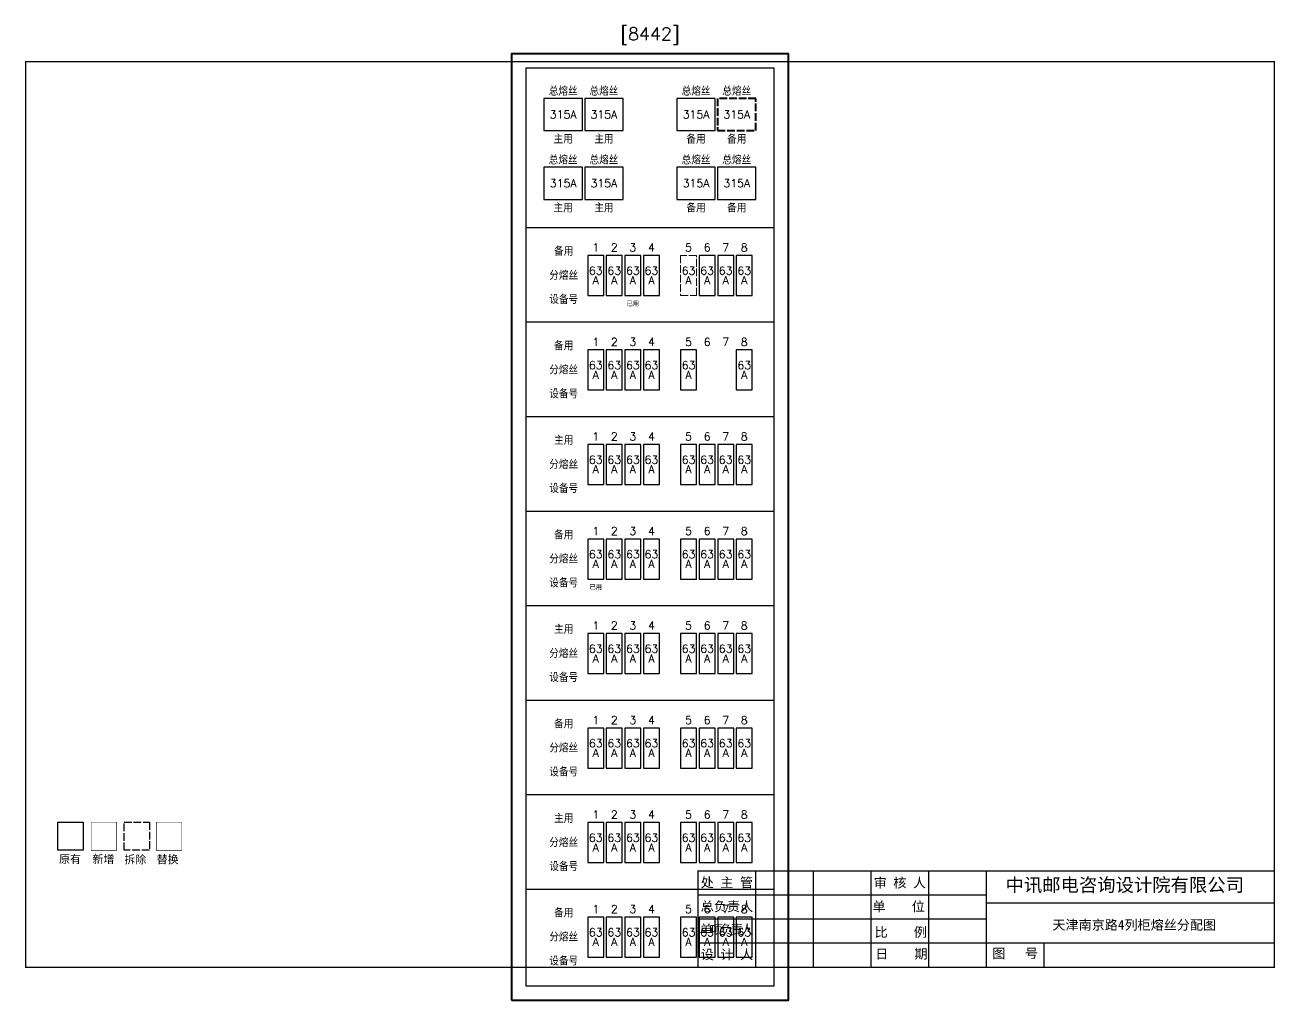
# Model space of a CAD drawing. Header units: millimetres. Extents: x -239 to 1556, y 138 to 1134.
# Drawn here: x 1165.1 to 1555.6, y 829.7 to 1134.1 of the extents above; entities that cross this region are included whole.
import ezdxf
from ezdxf.enums import TextEntityAlignment as Align

# ---------------------------------------------------------------- set-up
doc = ezdxf.new("R2010")
doc.units = ezdxf.units.MM
doc.linetypes.add('ACAD_ISO02W100', pattern=[15, 12, -3])
doc.styles.get("Standard").update_dxf_attribs({"font": 'txt', "bigfont": 'gbcbig.shx'})
doc.styles.add('ZZCS_STD', font='txt.SHX', dxfattribs={"height": 2.5, "bigfont": 'EJ.SHX'})
doc.styles.add('图名图号字体', font='', dxfattribs={"height": 3})
doc.styles.add('图框大字体', font='simhei.ttf', dxfattribs={"height": 3})
doc.styles.add('图框小字体', font='simhei.ttf', dxfattribs={"height": 2.5})
doc.styles.add('平面图字体', font='', dxfattribs={"height": 2.5})
doc.styles.get('图名图号字体').set_extended_font_data('SimSun')
doc.styles.get('平面图字体').set_extended_font_data('SimSun')

# ---------------------------------------------------------------- blocks, each defined once
blk = doc.blocks.new('*U20', base_point=(-26.27, -295.31))
for p, q in [((-21.82, -54.06), (55.72, -54.06)), ((-21.82, -83.57), (55.72, -83.57)), ((-21.82, -113.09), (55.72, -113.09)), ((-21.82, -142.61), (55.72, -142.61)), ((-21.82, -172.12), (55.72, -172.12)), ((-21.82, -201.64), (55.72, -201.64)), ((-21.82, -231.16), (55.72, -231.16)), ((-21.82, -260.68), (55.72, -260.68))]:
    blk.add_line(p, q)
at = {"linetype": 'Continuous', "lineweight": 40}
blk.add_lwpolyline([(-26.27, -295.31), (60.17, -295.31), (60.17, 0.11), (-26.27, 0.11)], close=True, dxfattribs=at)
for points in [[(-21.82, -290.85), (55.72, -290.85), (55.72, -4.34), (-21.82, -4.34)], [(-16.16, -23.78), (-4.16, -23.78), (-4.16, -13.78), (-16.16, -13.78)], [(-3.44, -23.78), (8.56, -23.78), (8.56, -13.78), (-3.44, -13.78)], [(25.34, -23.78), (37.34, -23.78), (37.34, -13.78), (25.34, -13.78)], [(-16.16, -45.28), (-4.16, -45.28), (-4.16, -35.28), (-16.16, -35.28)], [(-3.44, -45.28), (8.56, -45.28), (8.56, -35.28), (-3.44, -35.28)], [(25.34, -45.28), (37.34, -45.28), (37.34, -35.28), (25.34, -35.28)], [(38.06, -45.28), (50.06, -45.28), (50.06, -35.28), (38.06, -35.28)], [(-2.5, -75.31), (2.5, -75.31), (2.5, -62.81), (-2.5, -62.81)], [(-2.5, -75.31), (2.5, -75.31), (2.5, -62.81), (-2.5, -62.81)], [(3.3, -75.31), (8.3, -75.31), (8.3, -62.81), (3.3, -62.81)], [(3.3, -75.31), (8.3, -75.31), (8.3, -62.81), (3.3, -62.81)], [(9.1, -75.31), (14.1, -75.31), (14.1, -62.81), (9.1, -62.81)], [(9.1, -75.31), (14.1, -75.31), (14.1, -62.81), (9.1, -62.81)], [(14.9, -75.31), (19.9, -75.31), (19.9, -62.81), (14.9, -62.81)], [(14.9, -75.31), (19.9, -75.31), (19.9, -62.81), (14.9, -62.81)], [(32.3, -75.31), (37.3, -75.31), (37.3, -62.81), (32.3, -62.81)], [(32.3, -75.31), (37.3, -75.31), (37.3, -62.81), (32.3, -62.81)], [(38.1, -75.31), (43.1, -75.31), (43.1, -62.81), (38.1, -62.81)], [(38.1, -75.31), (43.1, -75.31), (43.1, -62.81), (38.1, -62.81)], [(43.9, -75.31), (48.9, -75.31), (48.9, -62.81), (43.9, -62.81)], [(43.9, -75.31), (48.9, -75.31), (48.9, -62.81), (43.9, -62.81)], [(-2.5, -104.82), (2.5, -104.82), (2.5, -92.32), (-2.5, -92.32)], [(-2.5, -104.82), (2.5, -104.82), (2.5, -92.32), (-2.5, -92.32)], [(3.3, -104.82), (8.3, -104.82), (8.3, -92.32), (3.3, -92.32)], [(3.3, -104.82), (8.3, -104.82), (8.3, -92.32), (3.3, -92.32)], [(9.1, -104.82), (14.1, -104.82), (14.1, -92.32), (9.1, -92.32)], [(9.1, -104.82), (14.1, -104.82), (14.1, -92.32), (9.1, -92.32)], [(14.9, -104.82), (19.9, -104.82), (19.9, -92.32), (14.9, -92.32)], [(14.9, -104.82), (19.9, -104.82), (19.9, -92.32), (14.9, -92.32)], [(26.5, -104.82), (31.5, -104.82), (31.5, -92.32), (26.5, -92.32)], [(26.5, -104.82), (31.5, -104.82), (31.5, -92.32), (26.5, -92.32)], [(43.9, -104.82), (48.9, -104.82), (48.9, -92.32), (43.9, -92.32)], [(43.9, -104.82), (48.9, -104.82), (48.9, -92.32), (43.9, -92.32)], [(-2.5, -134.34), (2.5, -134.34), (2.5, -121.84), (-2.5, -121.84)], [(-2.5, -134.34), (2.5, -134.34), (2.5, -121.84), (-2.5, -121.84)], [(3.3, -134.34), (8.3, -134.34), (8.3, -121.84), (3.3, -121.84)], [(3.3, -134.34), (8.3, -134.34), (8.3, -121.84), (3.3, -121.84)], [(9.1, -134.34), (14.1, -134.34), (14.1, -121.84), (9.1, -121.84)], [(9.1, -134.34), (14.1, -134.34), (14.1, -121.84), (9.1, -121.84)], [(14.9, -134.34), (19.9, -134.34), (19.9, -121.84), (14.9, -121.84)], [(14.9, -134.34), (19.9, -134.34), (19.9, -121.84), (14.9, -121.84)], [(26.5, -134.34), (31.5, -134.34), (31.5, -121.84), (26.5, -121.84)], [(26.5, -134.34), (31.5, -134.34), (31.5, -121.84), (26.5, -121.84)], [(32.3, -134.34), (37.3, -134.34), (37.3, -121.84), (32.3, -121.84)], [(32.3, -134.34), (37.3, -134.34), (37.3, -121.84), (32.3, -121.84)], [(38.1, -134.34), (43.1, -134.34), (43.1, -121.84), (38.1, -121.84)], [(38.1, -134.34), (43.1, -134.34), (43.1, -121.84), (38.1, -121.84)], [(43.9, -134.34), (48.9, -134.34), (48.9, -121.84), (43.9, -121.84)], [(43.9, -134.34), (48.9, -134.34), (48.9, -121.84), (43.9, -121.84)], [(-2.5, -163.86), (2.5, -163.86), (2.5, -151.36), (-2.5, -151.36)], [(-2.5, -163.86), (2.5, -163.86), (2.5, -151.36), (-2.5, -151.36)], [(3.3, -163.86), (8.3, -163.86), (8.3, -151.36), (3.3, -151.36)], [(3.3, -163.86), (8.3, -163.86), (8.3, -151.36), (3.3, -151.36)], [(9.1, -163.86), (14.1, -163.86), (14.1, -151.36), (9.1, -151.36)], [(9.1, -163.86), (14.1, -163.86), (14.1, -151.36), (9.1, -151.36)], [(14.9, -163.86), (19.9, -163.86), (19.9, -151.36), (14.9, -151.36)], [(14.9, -163.86), (19.9, -163.86), (19.9, -151.36), (14.9, -151.36)], [(26.5, -163.86), (31.5, -163.86), (31.5, -151.36), (26.5, -151.36)], [(26.5, -163.86), (31.5, -163.86), (31.5, -151.36), (26.5, -151.36)], [(32.3, -163.86), (37.3, -163.86), (37.3, -151.36), (32.3, -151.36)], [(32.3, -163.86), (37.3, -163.86), (37.3, -151.36), (32.3, -151.36)], [(38.1, -163.86), (43.1, -163.86), (43.1, -151.36), (38.1, -151.36)], [(38.1, -163.86), (43.1, -163.86), (43.1, -151.36), (38.1, -151.36)], [(43.9, -163.86), (48.9, -163.86), (48.9, -151.36), (43.9, -151.36)], [(43.9, -163.86), (48.9, -163.86), (48.9, -151.36), (43.9, -151.36)], [(-2.5, -193.38), (2.5, -193.38), (2.5, -180.88), (-2.5, -180.88)], [(-2.5, -193.38), (2.5, -193.38), (2.5, -180.88), (-2.5, -180.88)], [(3.3, -193.38), (8.3, -193.38), (8.3, -180.88), (3.3, -180.88)], [(3.3, -193.38), (8.3, -193.38), (8.3, -180.88), (3.3, -180.88)], [(9.1, -193.38), (14.1, -193.38), (14.1, -180.88), (9.1, -180.88)], [(9.1, -193.38), (14.1, -193.38), (14.1, -180.88), (9.1, -180.88)], [(14.9, -193.38), (19.9, -193.38), (19.9, -180.88), (14.9, -180.88)], [(14.9, -193.38), (19.9, -193.38), (19.9, -180.88), (14.9, -180.88)], [(26.5, -193.38), (31.5, -193.38), (31.5, -180.88), (26.5, -180.88)], [(26.5, -193.38), (31.5, -193.38), (31.5, -180.88), (26.5, -180.88)], [(32.3, -193.38), (37.3, -193.38), (37.3, -180.88), (32.3, -180.88)], [(32.3, -193.38), (37.3, -193.38), (37.3, -180.88), (32.3, -180.88)], [(38.1, -193.38), (43.1, -193.38), (43.1, -180.88), (38.1, -180.88)], [(38.1, -193.38), (43.1, -193.38), (43.1, -180.88), (38.1, -180.88)], [(43.9, -193.38), (48.9, -193.38), (48.9, -180.88), (43.9, -180.88)], [(43.9, -193.38), (48.9, -193.38), (48.9, -180.88), (43.9, -180.88)], [(-2.5, -222.89), (2.5, -222.89), (2.5, -210.39), (-2.5, -210.39)], [(-2.5, -222.89), (2.5, -222.89), (2.5, -210.39), (-2.5, -210.39)], [(3.3, -222.89), (8.3, -222.89), (8.3, -210.39), (3.3, -210.39)], [(3.3, -222.89), (8.3, -222.89), (8.3, -210.39), (3.3, -210.39)], [(9.1, -222.89), (14.1, -222.89), (14.1, -210.39), (9.1, -210.39)], [(9.1, -222.89), (14.1, -222.89), (14.1, -210.39), (9.1, -210.39)], [(14.9, -222.89), (19.9, -222.89), (19.9, -210.39), (14.9, -210.39)], [(14.9, -222.89), (19.9, -222.89), (19.9, -210.39), (14.9, -210.39)], [(26.5, -222.89), (31.5, -222.89), (31.5, -210.39), (26.5, -210.39)], [(26.5, -222.89), (31.5, -222.89), (31.5, -210.39), (26.5, -210.39)], [(32.3, -222.89), (37.3, -222.89), (37.3, -210.39), (32.3, -210.39)], [(32.3, -222.89), (37.3, -222.89), (37.3, -210.39), (32.3, -210.39)], [(38.1, -222.89), (43.1, -222.89), (43.1, -210.39), (38.1, -210.39)], [(38.1, -222.89), (43.1, -222.89), (43.1, -210.39), (38.1, -210.39)], [(43.9, -222.89), (48.9, -222.89), (48.9, -210.39), (43.9, -210.39)], [(43.9, -222.89), (48.9, -222.89), (48.9, -210.39), (43.9, -210.39)], [(-2.5, -252.41), (2.5, -252.41), (2.5, -239.91), (-2.5, -239.91)], [(-2.5, -252.41), (2.5, -252.41), (2.5, -239.91), (-2.5, -239.91)], [(3.3, -252.41), (8.3, -252.41), (8.3, -239.91), (3.3, -239.91)], [(3.3, -252.41), (8.3, -252.41), (8.3, -239.91), (3.3, -239.91)], [(9.1, -252.41), (14.1, -252.41), (14.1, -239.91), (9.1, -239.91)], [(9.1, -252.41), (14.1, -252.41), (14.1, -239.91), (9.1, -239.91)], [(14.9, -252.41), (19.9, -252.41), (19.9, -239.91), (14.9, -239.91)], [(14.9, -252.41), (19.9, -252.41), (19.9, -239.91), (14.9, -239.91)], [(26.5, -252.41), (31.5, -252.41), (31.5, -239.91), (26.5, -239.91)], [(26.5, -252.41), (31.5, -252.41), (31.5, -239.91), (26.5, -239.91)], [(32.3, -252.41), (37.3, -252.41), (37.3, -239.91), (32.3, -239.91)], [(32.3, -252.41), (37.3, -252.41), (37.3, -239.91), (32.3, -239.91)], [(38.1, -252.41), (43.1, -252.41), (43.1, -239.91), (38.1, -239.91)], [(38.1, -252.41), (43.1, -252.41), (43.1, -239.91), (38.1, -239.91)], [(43.9, -252.41), (48.9, -252.41), (48.9, -239.91), (43.9, -239.91)], [(43.9, -252.41), (48.9, -252.41), (48.9, -239.91), (43.9, -239.91)], [(-2.5, -281.93), (2.5, -281.93), (2.5, -269.43), (-2.5, -269.43)], [(-2.5, -281.93), (2.5, -281.93), (2.5, -269.43), (-2.5, -269.43)], [(3.3, -281.93), (8.3, -281.93), (8.3, -269.43), (3.3, -269.43)], [(3.3, -281.93), (8.3, -281.93), (8.3, -269.43), (3.3, -269.43)], [(9.1, -281.93), (14.1, -281.93), (14.1, -269.43), (9.1, -269.43)], [(9.1, -281.93), (14.1, -281.93), (14.1, -269.43), (9.1, -269.43)], [(14.9, -281.93), (19.9, -281.93), (19.9, -269.43), (14.9, -269.43)], [(14.9, -281.93), (19.9, -281.93), (19.9, -269.43), (14.9, -269.43)], [(26.5, -281.93), (31.5, -281.93), (31.5, -269.43), (26.5, -269.43)], [(26.5, -281.93), (31.5, -281.93), (31.5, -269.43), (26.5, -269.43)], [(32.3, -281.93), (37.3, -281.93), (37.3, -269.43), (32.3, -269.43)], [(32.3, -281.93), (37.3, -281.93), (37.3, -269.43), (32.3, -269.43)], [(38.1, -281.93), (43.1, -281.93), (43.1, -269.43), (38.1, -269.43)], [(38.1, -281.93), (43.1, -281.93), (43.1, -269.43), (38.1, -269.43)], [(43.9, -281.93), (48.9, -281.93), (48.9, -269.43), (43.9, -269.43)], [(43.9, -281.93), (48.9, -281.93), (48.9, -269.43), (43.9, -269.43)]]:
    blk.add_lwpolyline(points, close=True)
at = {"linetype": 'ACAD_ISO02W100', "lineweight": 40, "ltscale": 0.2}
blk.add_lwpolyline([(38.06, -23.78), (50.06, -23.78), (50.06, -13.78), (38.06, -13.78)], close=True, dxfattribs=at)
at = {"linetype": 'ACAD_ISO02W100', "lineweight": 0, "ltscale": 0.2}
blk.add_lwpolyline([(26.5, -75.31), (31.5, -75.31), (31.5, -62.81), (26.5, -62.81)], close=True, dxfattribs=at)
blk.add_lwpolyline([(26.5, -75.31), (31.5, -75.31), (31.5, -62.81), (26.5, -62.81)], close=True, dxfattribs=at)
at = {"style": 'ZZCS_STD'}
for s, height, p in [('总熔丝', 2.5, (-10.16, -11.28)), ('总熔丝', 2.5, (2.56, -11.28)), ('总熔丝', 2.5, (31.34, -11.28)), ('总熔丝', 2.5, (44.06, -11.28)), ('315A', 2.5, (-10.16, -18.78)), ('315A', 2.5, (2.56, -18.78)), ('315A', 2.5, (31.34, -18.78)), ('315A', 2.5, (44.06, -18.78)), ('主用', 2.5, (-10.16, -26.28)), ('主用', 2.5, (2.56, -26.28)), ('备用', 2.5, (31.34, -26.28)), ('备用', 2.5, (44.06, -26.28)), ('总熔丝', 2.5, (-10.16, -32.78)), ('总熔丝', 2.5, (2.56, -32.78)), ('总熔丝', 2.5, (31.34, -32.78)), ('总熔丝', 2.5, (44.06, -32.78)), ('315A', 2.5, (-10.16, -40.28)), ('315A', 2.5, (2.56, -40.28)), ('315A', 2.5, (31.34, -40.28)), ('315A', 2.5, (44.06, -40.28)), ('主用', 2.5, (-10.16, -47.78)), ('主用', 2.5, (2.56, -47.78)), ('备用', 2.5, (31.34, -47.78)), ('备用', 2.5, (44.06, -47.78)), ('备用', 2.5, (-10, -61.32)), ('1', 2.5, (0, -60.31)), ('1', 2.5, (0, -60.31)), ('2', 2.5, (5.8, -60.31)), ('2', 2.5, (5.8, -60.31)), ('3', 2.5, (11.6, -60.31)), ('3', 2.5, (11.6, -60.31)), ('4', 2.5, (17.4, -60.31)), ('4', 2.5, (17.4, -60.31)), ('5', 2.5, (29, -60.31)), ('5', 2.5, (29, -60.31)), ('6', 2.5, (34.8, -60.31)), ('6', 2.5, (34.8, -60.31)), ('7', 2.5, (40.6, -60.31)), ('7', 2.5, (40.6, -60.31)), ('8', 2.5, (46.4, -60.31)), ('8', 2.5, (46.4, -60.31)), ('63', 2.5, (0, -67.56)), ('63', 2.5, (0, -67.56)), ('63', 2.5, (5.8, -67.56)), ('63', 2.5, (5.8, -67.56)), ('63', 2.5, (11.6, -67.56)), ('63', 2.5, (11.6, -67.56)), ('63', 2.5, (17.4, -67.56)), ('63', 2.5, (17.4, -67.56)), ('63', 2.5, (29, -67.56)), ('63', 2.5, (29, -67.56)), ('63', 2.5, (34.8, -67.56)), ('63', 2.5, (34.8, -67.56)), ('63', 2.5, (40.6, -67.56)), ('63', 2.5, (40.6, -67.56)), ('63', 2.5, (46.4, -67.56)), ('63', 2.5, (46.4, -67.56)), ('分熔丝', 2.5, (-10, -68.82)), ('A', 2.5, (0, -70.56)), ('A', 2.5, (0, -70.56)), ('A', 2.5, (5.8, -70.56)), ('A', 2.5, (5.8, -70.56)), ('A', 2.5, (11.6, -70.56)), ('A', 2.5, (11.6, -70.56)), ('A', 2.5, (17.4, -70.56)), ('A', 2.5, (17.4, -70.56)), ('A', 2.5, (29, -70.56)), ('A', 2.5, (29, -70.56)), ('A', 2.5, (34.8, -70.56)), ('A', 2.5, (34.8, -70.56)), ('A', 2.5, (40.6, -70.56)), ('A', 2.5, (40.6, -70.56)), ('A', 2.5, (46.4, -70.56)), ('A', 2.5, (46.4, -70.56)), ('设备号', 2.5, (-10, -76.32)), ('已用', 1.5, (11.6, -77.81)), ('已用', 1.5, (11.6, -77.81)), ('备用', 2.5, (-10, -90.83)), ('1', 2.5, (0, -89.82)), ('1', 2.5, (0, -89.82)), ('2', 2.5, (5.8, -89.82)), ('2', 2.5, (5.8, -89.82)), ('3', 2.5, (11.6, -89.82)), ('3', 2.5, (11.6, -89.82)), ('4', 2.5, (17.4, -89.82)), ('4', 2.5, (17.4, -89.82)), ('5', 2.5, (29, -89.82)), ('5', 2.5, (29, -89.82)), ('6', 2.5, (34.8, -89.82)), ('6', 2.5, (34.8, -89.82)), ('7', 2.5, (40.6, -89.82)), ('7', 2.5, (40.6, -89.82)), ('8', 2.5, (46.4, -89.82)), ('8', 2.5, (46.4, -89.82)), ('分熔丝', 2.5, (-10, -98.33)), ('63', 2.5, (0, -97.07)), ('63', 2.5, (0, -97.07)), ('63', 2.5, (5.8, -97.07)), ('63', 2.5, (5.8, -97.07)), ('63', 2.5, (11.6, -97.07)), ('63', 2.5, (11.6, -97.07)), ('63', 2.5, (17.4, -97.07)), ('63', 2.5, (17.4, -97.07)), ('63', 2.5, (29, -97.07)), ('63', 2.5, (29, -97.07)), ('63', 2.5, (46.4, -97.07)), ('63', 2.5, (46.4, -97.07)), ('A', 2.5, (0, -100.07)), ('A', 2.5, (0, -100.07)), ('A', 2.5, (5.8, -100.07)), ('A', 2.5, (5.8, -100.07)), ('A', 2.5, (11.6, -100.07)), ('A', 2.5, (11.6, -100.07)), ('A', 2.5, (17.4, -100.07)), ('A', 2.5, (17.4, -100.07)), ('A', 2.5, (29, -100.07)), ('A', 2.5, (29, -100.07)), ('A', 2.5, (46.4, -100.07)), ('A', 2.5, (46.4, -100.07)), ('设备号', 2.5, (-10, -105.83)), ('主用', 2.5, (-10, -120.35)), ('1', 2.5, (0, -119.34)), ('1', 2.5, (0, -119.34)), ('2', 2.5, (5.8, -119.34)), ('2', 2.5, (5.8, -119.34)), ('3', 2.5, (11.6, -119.34)), ('3', 2.5, (11.6, -119.34)), ('4', 2.5, (17.4, -119.34)), ('4', 2.5, (17.4, -119.34)), ('5', 2.5, (29, -119.34)), ('5', 2.5, (29, -119.34)), ('6', 2.5, (34.8, -119.34)), ('6', 2.5, (34.8, -119.34)), ('7', 2.5, (40.6, -119.34)), ('7', 2.5, (40.6, -119.34)), ('8', 2.5, (46.4, -119.34)), ('8', 2.5, (46.4, -119.34)), ('分熔丝', 2.5, (-10, -127.85)), ('63', 2.5, (0, -126.59)), ('63', 2.5, (0, -126.59)), ('A', 2.5, (0, -129.59)), ('A', 2.5, (0, -129.59)), ('63', 2.5, (5.8, -126.59)), ('63', 2.5, (5.8, -126.59)), ('A', 2.5, (5.8, -129.59)), ('A', 2.5, (5.8, -129.59)), ('63', 2.5, (11.6, -126.59)), ('63', 2.5, (11.6, -126.59)), ('A', 2.5, (11.6, -129.59)), ('A', 2.5, (11.6, -129.59)), ('63', 2.5, (17.4, -126.59)), ('63', 2.5, (17.4, -126.59)), ('A', 2.5, (17.4, -129.59)), ('A', 2.5, (17.4, -129.59)), ('63', 2.5, (29, -126.59)), ('63', 2.5, (29, -126.59)), ('A', 2.5, (29, -129.59)), ('A', 2.5, (29, -129.59)), ('63', 2.5, (34.8, -126.59)), ('63', 2.5, (34.8, -126.59)), ('A', 2.5, (34.8, -129.59)), ('A', 2.5, (34.8, -129.59)), ('63', 2.5, (40.6, -126.59)), ('63', 2.5, (40.6, -126.59)), ('A', 2.5, (40.6, -129.59)), ('A', 2.5, (40.6, -129.59)), ('63', 2.5, (46.4, -126.59)), ('63', 2.5, (46.4, -126.59)), ('A', 2.5, (46.4, -129.59)), ('A', 2.5, (46.4, -129.59)), ('设备号', 2.5, (-10, -135.35)), ('1', 2.5, (0, -148.86)), ('1', 2.5, (0, -148.86)), ('2', 2.5, (5.8, -148.86)), ('2', 2.5, (5.8, -148.86)), ('3', 2.5, (11.6, -148.86)), ('3', 2.5, (11.6, -148.86)), ('4', 2.5, (17.4, -148.86)), ('4', 2.5, (17.4, -148.86)), ('5', 2.5, (29, -148.86)), ('5', 2.5, (29, -148.86)), ('6', 2.5, (34.8, -148.86)), ('6', 2.5, (34.8, -148.86)), ('7', 2.5, (40.6, -148.86)), ('7', 2.5, (40.6, -148.86)), ('8', 2.5, (46.4, -148.86)), ('8', 2.5, (46.4, -148.86)), ('备用', 2.5, (-10, -149.87)), ('分熔丝', 2.5, (-10, -157.37)), ('63', 2.5, (0, -156.11)), ('63', 2.5, (0, -156.11)), ('63', 2.5, (5.8, -156.11)), ('63', 2.5, (5.8, -156.11)), ('63', 2.5, (11.6, -156.11)), ('63', 2.5, (11.6, -156.11)), ('63', 2.5, (17.4, -156.11)), ('63', 2.5, (17.4, -156.11)), ('63', 2.5, (29, -156.11)), ('63', 2.5, (29, -156.11)), ('63', 2.5, (34.8, -156.11)), ('63', 2.5, (34.8, -156.11)), ('63', 2.5, (40.6, -156.11)), ('63', 2.5, (40.6, -156.11)), ('63', 2.5, (46.4, -156.11)), ('63', 2.5, (46.4, -156.11)), ('A', 2.5, (0, -159.11)), ('A', 2.5, (0, -159.11)), ('A', 2.5, (5.8, -159.11)), ('A', 2.5, (5.8, -159.11)), ('A', 2.5, (11.6, -159.11)), ('A', 2.5, (11.6, -159.11)), ('A', 2.5, (17.4, -159.11)), ('A', 2.5, (17.4, -159.11)), ('A', 2.5, (29, -159.11)), ('A', 2.5, (29, -159.11)), ('A', 2.5, (34.8, -159.11)), ('A', 2.5, (34.8, -159.11)), ('A', 2.5, (40.6, -159.11)), ('A', 2.5, (40.6, -159.11)), ('A', 2.5, (46.4, -159.11)), ('A', 2.5, (46.4, -159.11)), ('设备号', 2.5, (-10, -164.87)), ('已用', 1.5, (0, -166.36)), ('已用', 1.5, (0, -166.36)), ('主用', 2.5, (-10, -179.38)), ('1', 2.5, (0, -178.38)), ('1', 2.5, (0, -178.38)), ('2', 2.5, (5.8, -178.38)), ('2', 2.5, (5.8, -178.38)), ('3', 2.5, (11.6, -178.38)), ('3', 2.5, (11.6, -178.38)), ('4', 2.5, (17.4, -178.38)), ('4', 2.5, (17.4, -178.38)), ('5', 2.5, (29, -178.38)), ('5', 2.5, (29, -178.38)), ('6', 2.5, (34.8, -178.38)), ('6', 2.5, (34.8, -178.38)), ('7', 2.5, (40.6, -178.38)), ('7', 2.5, (40.6, -178.38)), ('8', 2.5, (46.4, -178.38)), ('8', 2.5, (46.4, -178.38)), ('分熔丝', 2.5, (-10, -186.88)), ('63', 2.5, (0, -185.62)), ('63', 2.5, (0, -185.62)), ('A', 2.5, (0, -188.62)), ('A', 2.5, (0, -188.62)), ('63', 2.5, (5.8, -185.62)), ('63', 2.5, (5.8, -185.62)), ('A', 2.5, (5.8, -188.62)), ('A', 2.5, (5.8, -188.62)), ('63', 2.5, (11.6, -185.62)), ('63', 2.5, (11.6, -185.62)), ('A', 2.5, (11.6, -188.62)), ('A', 2.5, (11.6, -188.62)), ('63', 2.5, (17.4, -185.62)), ('63', 2.5, (17.4, -185.62)), ('A', 2.5, (17.4, -188.62)), ('A', 2.5, (17.4, -188.62)), ('63', 2.5, (29, -185.62)), ('63', 2.5, (29, -185.62)), ('A', 2.5, (29, -188.62)), ('A', 2.5, (29, -188.62)), ('63', 2.5, (34.8, -185.62)), ('63', 2.5, (34.8, -185.62)), ('A', 2.5, (34.8, -188.62)), ('A', 2.5, (34.8, -188.62)), ('63', 2.5, (40.6, -185.62)), ('63', 2.5, (40.6, -185.62)), ('A', 2.5, (40.6, -188.62)), ('A', 2.5, (40.6, -188.62)), ('63', 2.5, (46.4, -185.62)), ('63', 2.5, (46.4, -185.62)), ('A', 2.5, (46.4, -188.62)), ('A', 2.5, (46.4, -188.62)), ('设备号', 2.5, (-10, -194.38)), ('1', 2.5, (0, -207.89)), ('1', 2.5, (0, -207.89)), ('2', 2.5, (5.8, -207.89)), ('2', 2.5, (5.8, -207.89)), ('3', 2.5, (11.6, -207.89)), ('3', 2.5, (11.6, -207.89)), ('4', 2.5, (17.4, -207.89)), ('4', 2.5, (17.4, -207.89)), ('5', 2.5, (29, -207.89)), ('5', 2.5, (29, -207.89)), ('6', 2.5, (34.8, -207.89)), ('6', 2.5, (34.8, -207.89)), ('7', 2.5, (40.6, -207.89)), ('7', 2.5, (40.6, -207.89)), ('8', 2.5, (46.4, -207.89)), ('8', 2.5, (46.4, -207.89)), ('备用', 2.5, (-10, -208.9)), ('63', 2.5, (0, -215.14)), ('63', 2.5, (0, -215.14)), ('63', 2.5, (5.8, -215.14)), ('63', 2.5, (5.8, -215.14)), ('63', 2.5, (11.6, -215.14)), ('63', 2.5, (11.6, -215.14)), ('63', 2.5, (17.4, -215.14)), ('63', 2.5, (17.4, -215.14)), ('63', 2.5, (29, -215.14)), ('63', 2.5, (29, -215.14)), ('63', 2.5, (34.8, -215.14)), ('63', 2.5, (34.8, -215.14)), ('63', 2.5, (40.6, -215.14)), ('63', 2.5, (40.6, -215.14)), ('63', 2.5, (46.4, -215.14)), ('63', 2.5, (46.4, -215.14)), ('分熔丝', 2.5, (-10, -216.4)), ('A', 2.5, (0, -218.14)), ('A', 2.5, (0, -218.14)), ('A', 2.5, (5.8, -218.14)), ('A', 2.5, (5.8, -218.14)), ('A', 2.5, (11.6, -218.14)), ('A', 2.5, (11.6, -218.14)), ('A', 2.5, (17.4, -218.14)), ('A', 2.5, (17.4, -218.14)), ('A', 2.5, (29, -218.14)), ('A', 2.5, (29, -218.14)), ('A', 2.5, (34.8, -218.14)), ('A', 2.5, (34.8, -218.14)), ('A', 2.5, (40.6, -218.14)), ('A', 2.5, (40.6, -218.14)), ('A', 2.5, (46.4, -218.14)), ('A', 2.5, (46.4, -218.14)), ('设备号', 2.5, (-10, -223.9)), ('主用', 2.5, (-10, -238.42)), ('1', 2.5, (0, -237.41)), ('1', 2.5, (0, -237.41)), ('2', 2.5, (5.8, -237.41)), ('2', 2.5, (5.8, -237.41)), ('3', 2.5, (11.6, -237.41)), ('3', 2.5, (11.6, -237.41)), ('4', 2.5, (17.4, -237.41)), ('4', 2.5, (17.4, -237.41)), ('5', 2.5, (29, -237.41)), ('5', 2.5, (29, -237.41)), ('6', 2.5, (34.8, -237.41)), ('6', 2.5, (34.8, -237.41)), ('7', 2.5, (40.6, -237.41)), ('7', 2.5, (40.6, -237.41)), ('8', 2.5, (46.4, -237.41)), ('8', 2.5, (46.4, -237.41)), ('分熔丝', 2.5, (-10, -245.92)), ('63', 2.5, (0, -244.66)), ('63', 2.5, (0, -244.66)), ('63', 2.5, (5.8, -244.66)), ('63', 2.5, (5.8, -244.66)), ('63', 2.5, (11.6, -244.66)), ('63', 2.5, (11.6, -244.66)), ('63', 2.5, (17.4, -244.66)), ('63', 2.5, (17.4, -244.66)), ('63', 2.5, (29, -244.66)), ('63', 2.5, (29, -244.66)), ('63', 2.5, (34.8, -244.66)), ('63', 2.5, (34.8, -244.66)), ('63', 2.5, (40.6, -244.66)), ('63', 2.5, (40.6, -244.66)), ('63', 2.5, (46.4, -244.66)), ('63', 2.5, (46.4, -244.66)), ('A', 2.5, (0, -247.66)), ('A', 2.5, (0, -247.66)), ('A', 2.5, (5.8, -247.66)), ('A', 2.5, (5.8, -247.66)), ('A', 2.5, (11.6, -247.66)), ('A', 2.5, (11.6, -247.66)), ('A', 2.5, (17.4, -247.66)), ('A', 2.5, (17.4, -247.66)), ('A', 2.5, (29, -247.66)), ('A', 2.5, (29, -247.66)), ('A', 2.5, (34.8, -247.66)), ('A', 2.5, (34.8, -247.66)), ('A', 2.5, (40.6, -247.66)), ('A', 2.5, (40.6, -247.66)), ('A', 2.5, (46.4, -247.66)), ('A', 2.5, (46.4, -247.66)), ('设备号', 2.5, (-10, -253.42)), ('备用', 2.5, (-10, -267.93)), ('1', 2.5, (0, -266.93)), ('1', 2.5, (0, -266.93)), ('2', 2.5, (5.8, -266.93)), ('2', 2.5, (5.8, -266.93)), ('3', 2.5, (11.6, -266.93)), ('3', 2.5, (11.6, -266.93)), ('4', 2.5, (17.4, -266.93)), ('4', 2.5, (17.4, -266.93)), ('5', 2.5, (29, -266.93)), ('5', 2.5, (29, -266.93)), ('6', 2.5, (34.8, -266.93)), ('6', 2.5, (34.8, -266.93)), ('7', 2.5, (40.6, -266.93)), ('7', 2.5, (40.6, -266.93)), ('8', 2.5, (46.4, -266.93)), ('8', 2.5, (46.4, -266.93)), ('63', 2.5, (0, -274.18)), ('63', 2.5, (0, -274.18)), ('63', 2.5, (5.8, -274.18)), ('63', 2.5, (5.8, -274.18)), ('63', 2.5, (11.6, -274.18)), ('63', 2.5, (11.6, -274.18)), ('63', 2.5, (17.4, -274.18)), ('63', 2.5, (17.4, -274.18)), ('63', 2.5, (29, -274.18)), ('63', 2.5, (29, -274.18)), ('63', 2.5, (34.8, -274.18)), ('63', 2.5, (34.8, -274.18)), ('63', 2.5, (40.6, -274.18)), ('63', 2.5, (40.6, -274.18)), ('63', 2.5, (46.4, -274.18)), ('63', 2.5, (46.4, -274.18)), ('分熔丝', 2.5, (-10, -275.43)), ('A', 2.5, (0, -277.18)), ('A', 2.5, (0, -277.18)), ('A', 2.5, (5.8, -277.18)), ('A', 2.5, (5.8, -277.18)), ('A', 2.5, (11.6, -277.18)), ('A', 2.5, (11.6, -277.18)), ('A', 2.5, (17.4, -277.18)), ('A', 2.5, (17.4, -277.18)), ('A', 2.5, (29, -277.18)), ('A', 2.5, (29, -277.18)), ('A', 2.5, (34.8, -277.18)), ('A', 2.5, (34.8, -277.18)), ('A', 2.5, (40.6, -277.18)), ('A', 2.5, (40.6, -277.18)), ('A', 2.5, (46.4, -277.18)), ('A', 2.5, (46.4, -277.18)), ('设备号', 2.5, (-10, -282.93))]:
    blk.add_text(s, height=height, dxfattribs=at).set_placement(p, align=Align.MIDDLE)
at = {"color": 0}
blk.add_attdef('设备编号', (16.95, 6.11), '', height=4, dxfattribs=at)
blk = doc.blocks.new('A$C15233853')
at = {"color": 250, "char_height": 3, "width": 25.0807, "attachment_point": 1}
for s, insert in [('{\\fSimSun|b0|i0|c134|p2;单}', (0.29, 4.15)), ('{\\fSimSun|b0|i0|c134|p2;项}', (3.49, 4.15)), ('{\\fSimSun|b0|i0|c134|p2;负}', (6.69, 4.15)), ('{\\fSimSun|b0|i0|c134|p2;责}', (9.89, 4.15)), ('{\\fSimSun|b0|i0|c134|p2;人}', (13.09, 4.15))]:
    blk.add_mtext(s, dxfattribs=dict(at, insert=insert))
blk = doc.blocks.new('ZZCSTK_A3标准图框')
for p, q in [((0, 0), (0, 283)), ((228, 30.11), (228, 0.11)), ((246, 30.11), (246, 0)), ((264, 30.11), (264, 0)), ((282, 30.11), (282, 0)), ((300, 30.11), (300, 0)), ((210, 22.61), (300, 22.61)), ((300, 20.11), (390, 20.11)), ((210, 15.11), (300, 15.11)), ((210, 7.61), (300, 7.61)), ((300, 7.61), (390, 7.61)), ((318, 7.61), (318, 0))]:
    blk.add_line(p, q)
at = {"const_width": 0.45}
blk.add_lwpolyline([(0, 0), (390, 0), (390, 282.8), (0, 282.8)], close=True, dxfattribs=at)
at = {"const_width": 0.4}
blk.add_lwpolyline([(390, 30.11), (210, 30.11), (210, 0.11)], dxfattribs=at)
blk.add_blockref('A$C15233853', (210.2, 9.14))
at = {"char_height": 3, "style": '图名图号字体'}
for s, insert, width, attachment_point in [('{\\fSimSun|b0|i0|c134|p2;处 主 管}', (219.03, 26.34), 17, 5), ('{\\fSimSun|b0|i0|c134|p2;审 核 人}', (264.87, 26.24), 17, 4), ('{\\fSimSun|b0|i0|c134|p2;总负责人}', (219.03, 18.84), 17, 5), ('{\\fSimSun|b0|i0|c134|p2;单    位}', (264.5, 18.84), 17, 4), ('{\\fSimSun|b0|i0|c134|p2;比    例}', (265.16, 10.84), 17, 4), ('{\\fSimSun|b0|i0|c134|p2;设 计 人}', (219.03, 3.84), 17, 5), ('{\\fSimSun|b0|i0|c134|p2;日    期}', (265.35, 4.03), 17, 4), ('{\\fSimSun|b0|i0|c134|p2;图   号}', (301.91, 5.86), 15.2047, 1)]:
    blk.add_mtext(s, dxfattribs=dict(at, insert=insert, width=width, attachment_point=attachment_point))
at = {"insert": (306.06, 27.83), "char_height": 4.2, "width": 79.1383, "attachment_point": 1}
blk.add_mtext('\\fSimHei|b0|i0|c134|p2;中讯邮电咨询设计院有限公司', dxfattribs=at)
for tag, height, style, p in [('处主管', 2.5, '图框小字体', (236.8, 24.76)), ('审核人', 2.5, '图框小字体', (291.15, 24.76)), ('总负责人', 2.5, '图框小字体', (236.8, 16.72)), ('单位', 2.5, '图框小字体', (291.15, 17.31)), ('单项负责人', 2.5, '图框小字体', (236.8, 9.97)), ('比例', 2.5, '图框小字体', (291.15, 9.39)), ('图名', 3, '图框大字体', (346.26, 11.75)), ('设计人', 2.5, '图框小字体', (236.8, 2.16)), ('日期', 2.5, '图框小字体', (291.3, 2)), ('图号', 2.5, '图框小字体', (353.24, 2.49))]:
    blk.add_attdef(tag, text='', height=height, dxfattribs=dict(style=style)).set_placement(p, align=Align.CENTER)
blk = doc.blocks.new('TULI_RST_STATUS')
at = {"color": 0, "linetype": 'Continuous'}
blk.add_lwpolyline([(0, 13.35), (7.94, 13.35), (7.94, 4.54), (0, 4.54)], close=True, dxfattribs=at)
at = {"color": 0, "linetype": 'Continuous', "const_width": 0.15}
blk.add_lwpolyline([(10.46, 13.35), (18.39, 13.35), (18.39, 4.54), (10.46, 4.54)], close=True, dxfattribs=at)
at = {"color": 0, "linetype": 'ACAD_ISO02W100', "ltscale": 0.2}
blk.add_lwpolyline([(20.71, 13.35), (28.64, 13.35), (28.64, 4.54), (20.71, 4.54)], close=True, dxfattribs=at)
at = {"color": 0, "linetype": 'ACAD_ISO02W100', "ltscale": 0.2, "const_width": 0.15}
blk.add_lwpolyline([(30.82, 13.35), (38.76, 13.35), (38.76, 4.54), (30.82, 4.54)], close=True, dxfattribs=at)
at = {"color": 0, "style": '平面图字体'}
for s, p in [('原有', (0.42, 0.52)), ('新增', (10.88, 0.52)), ('拆除', (20.83, 0.42)), ('替换', (30.94, 0.42))]:
    blk.add_text(s, height=2.5, dxfattribs=at).set_placement(p)

msp = doc.modelspace()

# ---------------------------------------------------------------- block references
ref = msp.add_blockref('*U20', (1317.15, 829.65))
ref.add_attrib('设备编号', '[8442]', dxfattribs={"color": 0, "height": 4, "style": 'ZZCS_STD'}).set_placement((1360.37, 1131.07), align=Align.MIDDLE)
msp.add_blockref('ZZCSTK_A3标准图框', (1165.37, 839.86)).add_auto_attribs({'图名': '天津南京路4列柜熔丝分配图'})
msp.add_blockref('TULI_RST_STATUS', (1175.37, 871.86))

doc.saveas('drawing.dxf')
